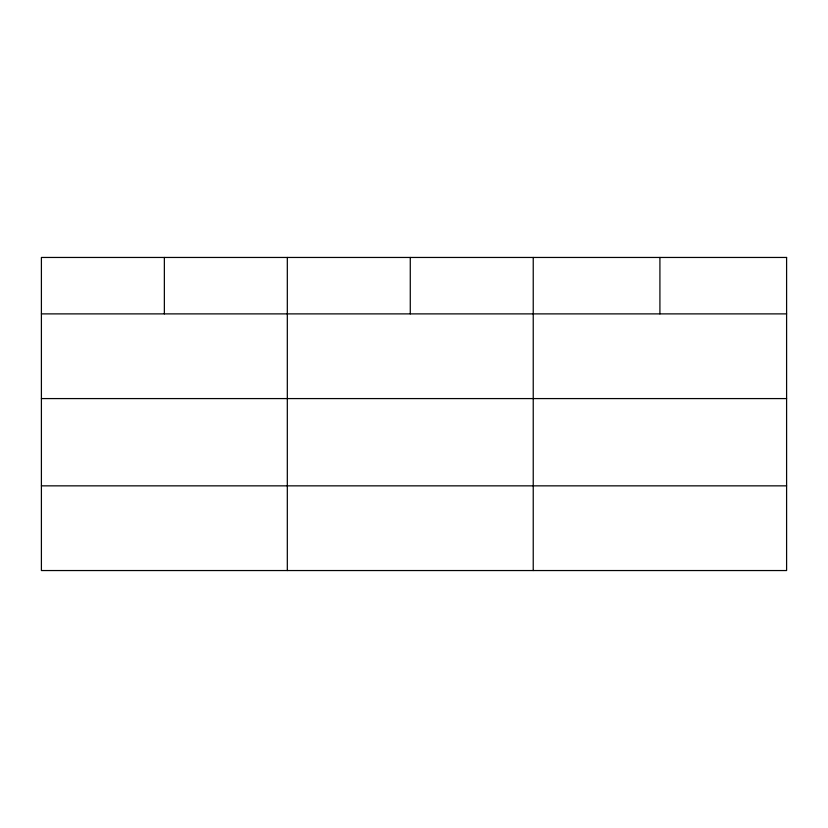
<?xml version="1.0" encoding="UTF-8"?>
<svg xmlns="http://www.w3.org/2000/svg" width="828" height="828" viewBox="0 0 828 828"><rect width="100%" height="100%" fill="white"/><g stroke="black" fill="none" stroke-linecap="round" stroke-linejoin="round"><path stroke-width="1.24" d="M41.4 313.884L786.6 313.884M41.4 398.579L786.6 398.579M41.4 485.85L786.6 485.85M659.916 257.456L659.916 313.884M533.232 257.456L533.232 570.544M410.274 257.456L410.274 313.884M287.316 257.456L287.316 570.544M164.358 257.456L164.358 313.884M786.6 257.456L41.4 257.456L41.4 570.544L786.6 570.544L786.6 257.456"/></g></svg>
